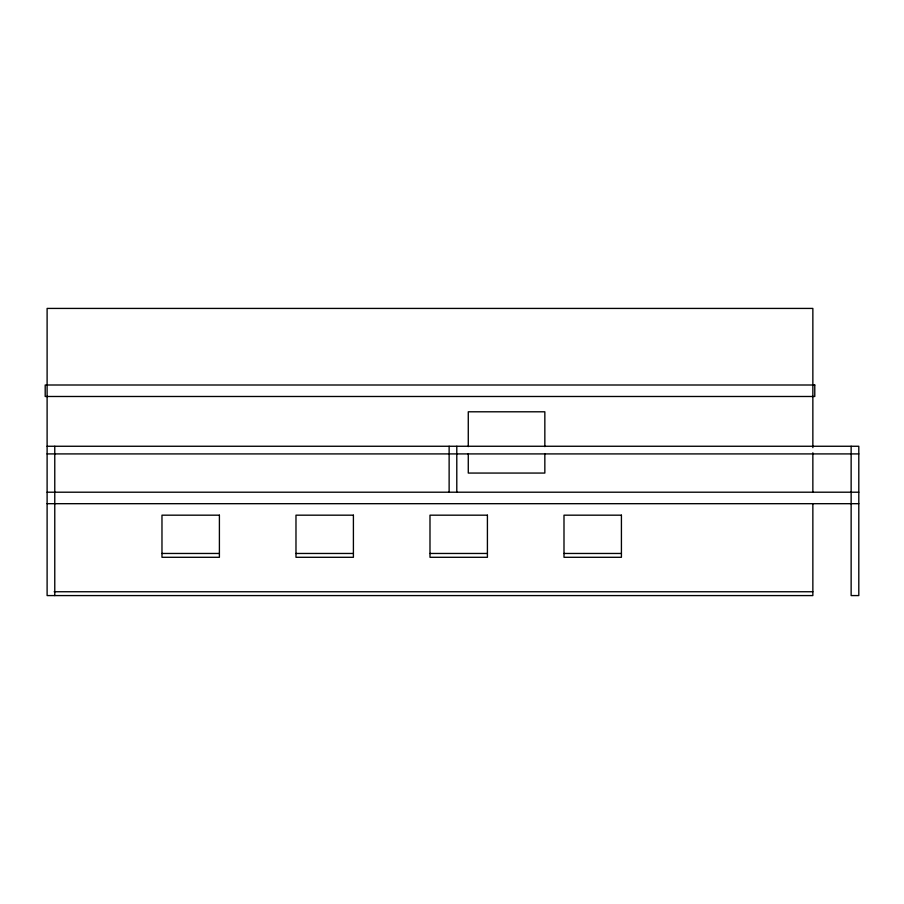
<?xml version="1.0" encoding="UTF-8"?>
<svg xmlns="http://www.w3.org/2000/svg" width="904" height="904" viewBox="0 0 904 904"><rect width="100%" height="100%" fill="white"/><g stroke="black" fill="none" stroke-linecap="round" stroke-linejoin="round"><path stroke-width="1.36" d="M47.11 446.26L858.8 446.26L858.8 595.578L851.139 595.578L851.139 446.26M47.11 453.91L858.8 453.91M47.11 492.205L858.8 492.205M47.11 503.686L858.8 503.686M161.974 553.463L219.401 553.463M295.981 553.463L353.407 553.463M429.988 553.463L487.414 553.463M563.994 553.463L621.421 553.463M54.161 591.747L812.854 591.747M812.854 447.649L812.854 308.422L47.11 308.422L47.11 595.578L812.854 595.578L812.854 503.686M812.854 452.791L812.854 492.205M544.841 446.61L544.841 411.795L468.272 411.795L468.272 446.61M544.841 453.571L544.841 473.063L468.272 473.063L468.272 453.571M456.791 446.26L456.791 492.205M449.13 446.26L449.13 492.205M54.771 446.26L54.771 595.578M814.775 385.002L45.2 385.002L45.2 396.483L814.775 396.483L814.775 385.002M219.401 515.178L161.974 515.178L161.974 557.293L219.401 557.293L219.401 515.178M353.407 515.178L295.981 515.178L295.981 557.293L353.407 557.293L353.407 515.178M487.414 515.178L429.988 515.178L429.988 557.293L487.414 557.293L487.414 515.178M621.421 515.178L563.994 515.178L563.994 557.293L621.421 557.293L621.421 515.178"/></g></svg>
